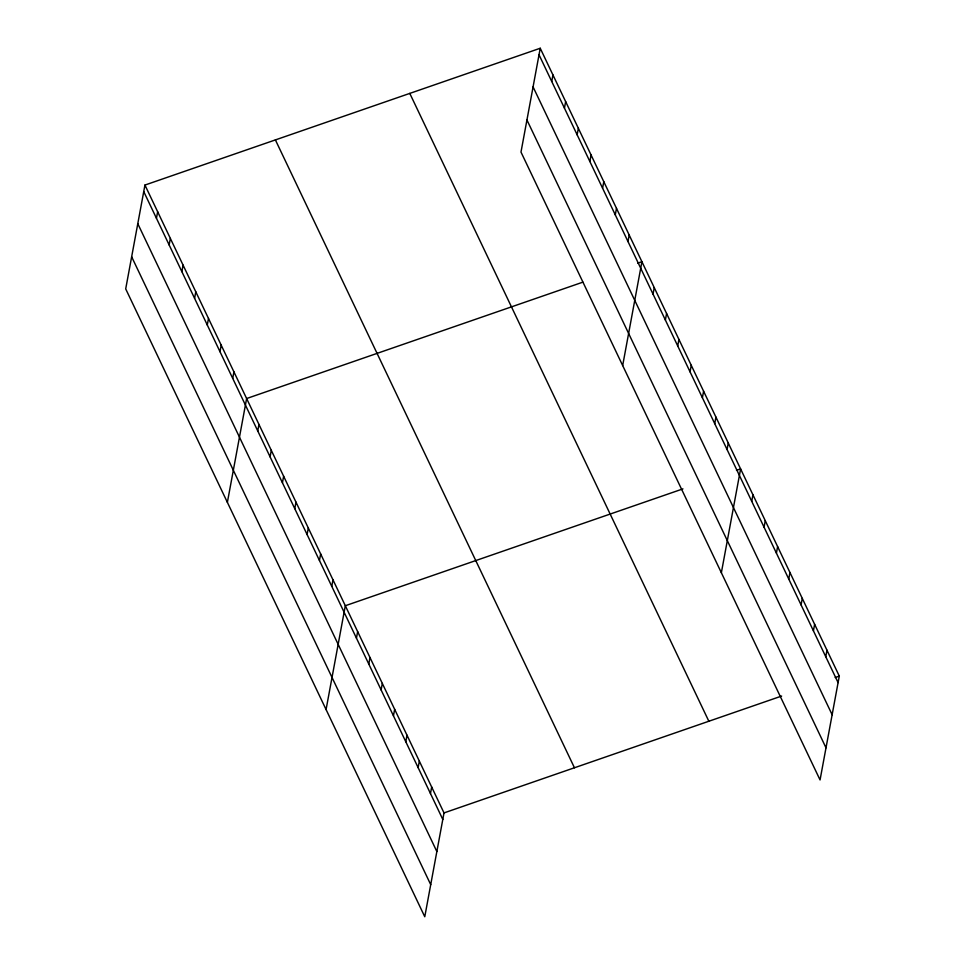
<?xml version="1.0" encoding="UTF-8"?>
<svg xmlns="http://www.w3.org/2000/svg" width="965" height="965" viewBox="0 0 965 965"><rect width="100%" height="100%" fill="white"/><g stroke="black" fill="none" stroke-linecap="round" stroke-linejoin="round"><path stroke-width="1.45" d="M144.943 185.063L125.703 288.897L424.769 916.75L444.009 812.916L144.943 185.063L540.231 48.25L839.297 676.103L820.057 779.937L520.991 152.084L540.231 48.25M156.439 218.271L157.657 211.757M169.152 244.953L170.359 238.439M181.866 271.647L183.073 265.122M194.58 298.33L195.786 291.804M207.282 325.012L208.5 318.486M219.996 351.694L221.202 345.168M232.71 378.377L233.916 371.851M227.378 502.367L246.63 398.533L582.872 282.154M257.752 430.957L258.958 424.431M270.091 456.855L271.298 450.329M282.431 482.753L283.638 476.228M294.759 508.651L295.978 502.126M307.099 534.55L308.305 528.036M319.439 560.448L320.645 553.934M331.779 586.346L332.985 579.832M326.074 709.565L345.313 605.731L682.943 488.869M356.447 638.142L357.653 631.629M368.787 664.053L369.993 657.527M381.115 689.951L382.333 683.425M393.455 715.849L394.661 709.323M405.795 741.747L407.001 735.221M418.135 767.645L419.341 761.12M551.739 81.458L552.945 74.932M430.462 793.544L431.681 787.018M564.441 108.14L565.659 101.614M577.154 134.823L578.361 128.297M589.868 161.505L591.075 154.979M602.57 188.187L603.788 181.673M615.284 214.869L616.49 208.356M627.998 241.564L629.204 235.038M622.666 365.554L641.918 261.72L637.793 263.143M653.04 294.144L654.258 287.618M665.38 320.042L666.586 313.516M677.72 345.94L678.926 339.415M690.059 371.839L691.266 365.313M702.387 397.737L703.594 391.211M714.727 423.635L715.933 417.109M727.067 449.533L728.273 443.007M721.362 572.74L740.613 468.906L736.488 470.329M751.735 501.33L752.941 494.804M764.075 527.228L765.281 520.702M776.415 553.126L777.621 546.6M788.743 579.024L789.961 572.498M801.083 604.922L802.289 598.396M813.423 630.821L814.629 624.295M825.763 656.719L826.969 650.205M444.009 812.916L781.626 696.054M835.183 677.526L839.297 676.103M539.025 54.776L838.09 682.617M533.066 86.886L832.144 714.739M526.938 119.974L826.004 747.815M409.787 93.4L708.853 721.253M275.387 139.913L574.452 767.766M143.737 191.589L442.802 819.442M137.778 223.699L436.856 851.552M131.65 256.786L430.716 884.64"/></g></svg>
